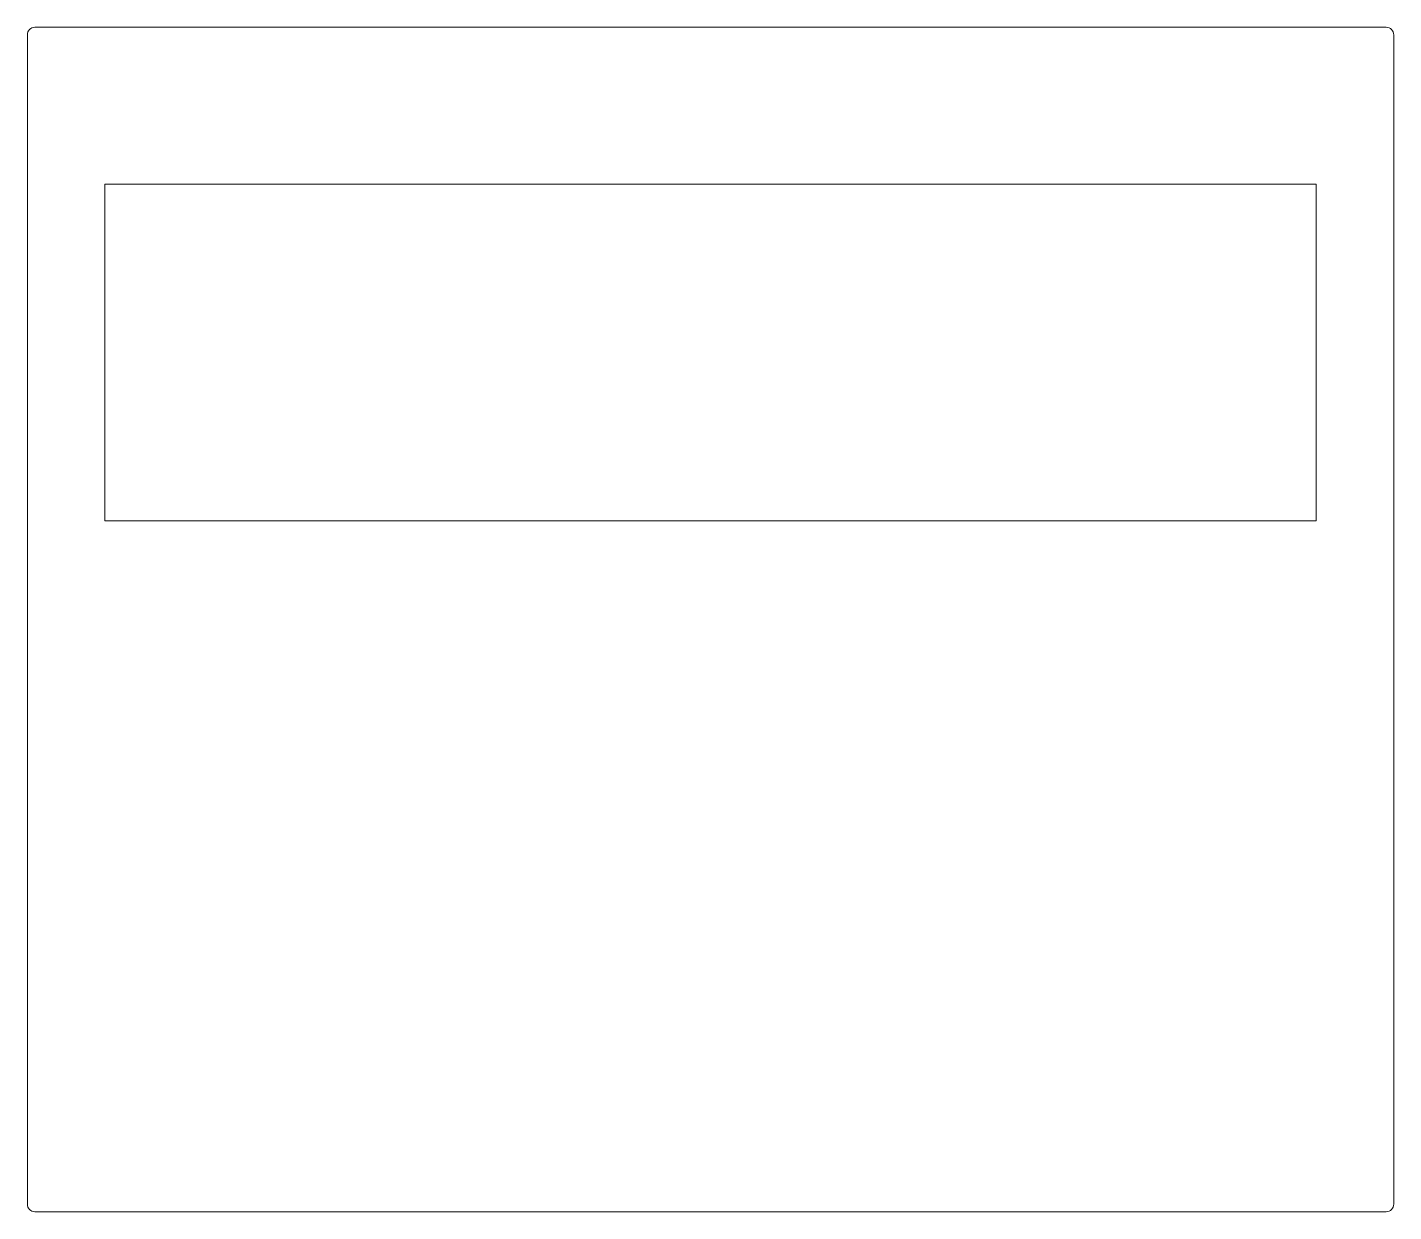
# Model space of a CAD drawing. Header units: millimetres. Extents: x 7.8 to 97.8, y -86.9 to -8.9.
import ezdxf

# ---------------------------------------------------------------- set-up
doc = ezdxf.new("R2010")
doc.units = ezdxf.units.MM

msp = doc.modelspace()

# ---------------------------------------------------------------- linework, layer by layer
at = {"color": 7, "linetype": 'Continuous', "lineweight": 15}
for p, q in [((97.33, -8.927), (8.33, -8.927)), ((7.83, -9.427), (7.83, -86.427)), ((97.83, -86.427), (97.83, -9.427)), ((92.72, -19.247), (12.94, -19.247)), ((12.94, -19.247), (12.94, -41.427)), ((92.72, -41.427), (92.72, -19.247)), ((12.94, -41.427), (92.72, -41.427)), ((8.33, -86.927), (97.33, -86.927))]:
    msp.add_line(p, q, dxfattribs=at)
for centre, start, end in [((8.33, -9.427), 90, 180), ((97.33, -9.427), 0, 90), ((8.33, -86.427), 180, 270), ((97.33, -86.427), 270, 360)]:
    msp.add_arc(centre, 0.5, start, end, dxfattribs=at)

doc.saveas('drawing.dxf')
